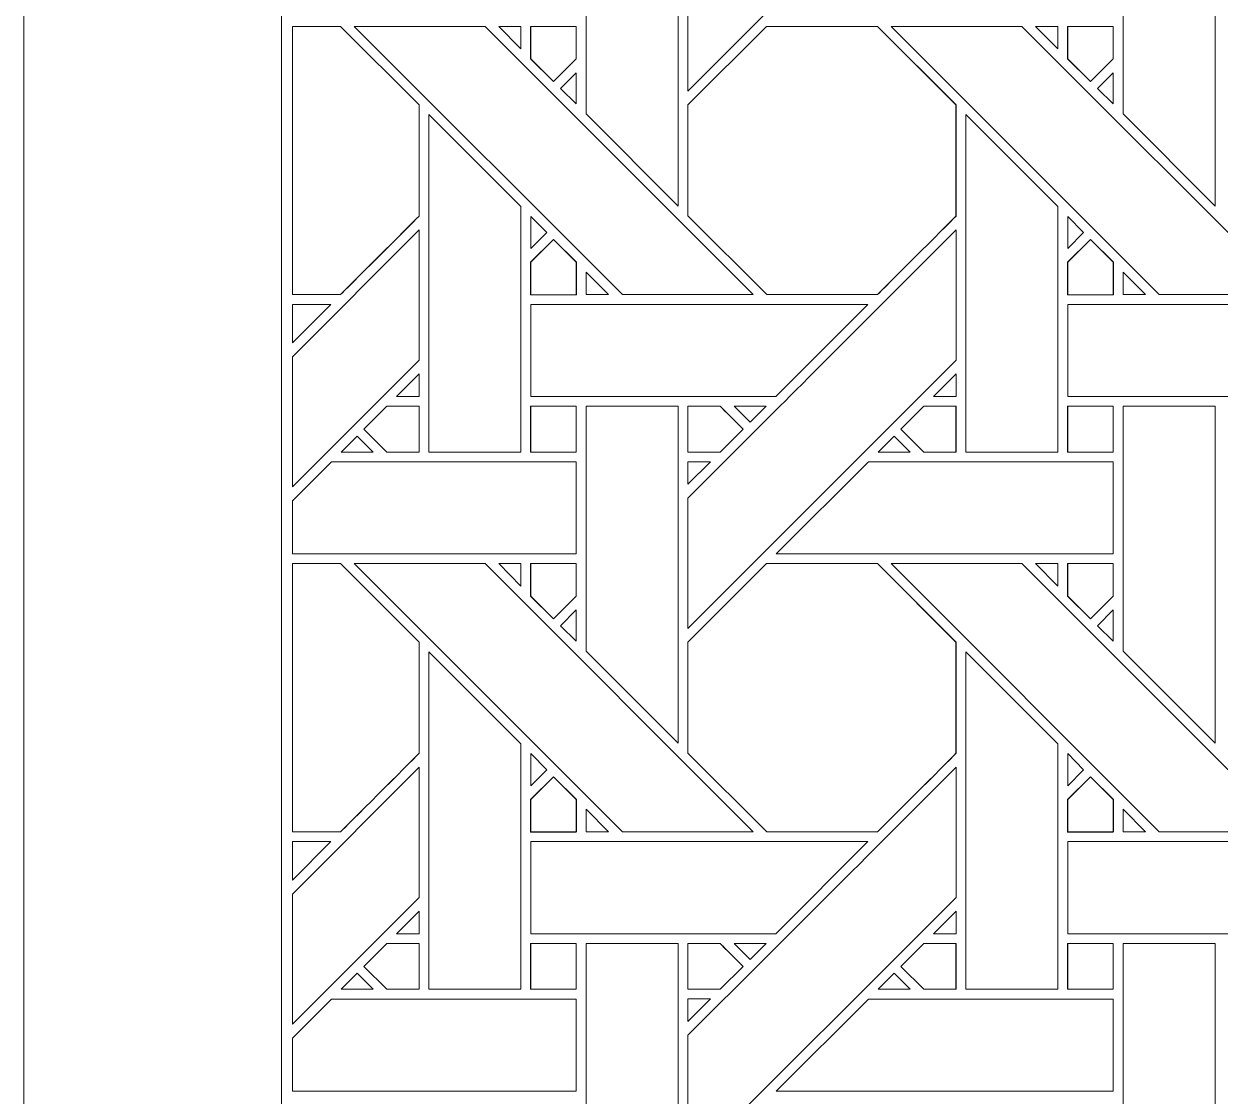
# Model space of a CAD drawing. Header units: inches. Extents: x 3.4 to 21.4, y 4.6 to 13.6.
# Drawn here: x 3.383 to 5.496, y 6.493 to 8.387 of the extents above; entities that cross this region are included whole.
import ezdxf

# ---------------------------------------------------------------- set-up
doc = ezdxf.new("R2010")
doc.units = ezdxf.units.IN
doc.header["$MEASUREMENT"] = 0
doc.layers.add('Design', color=7, linetype='Continuous', lineweight=0)

msp = doc.modelspace()

# ---------------------------------------------------------------- linework, layer by layer
at = {"layer": 'Design'}
for points, knots in [([(3.3829, 13.5948), (3.3829, 13.5948), (3.3829, 4.5948), (3.3829, 4.5948), (3.3829, 4.5948), (21.3829, 4.5948), (21.3829, 4.5948), (21.3829, 4.5948), (21.3829, 13.5948), (21.3829, 13.5948), (21.3829, 13.5948), (3.3829, 13.5948), (3.3829, 13.5948)], [0, 0, 0, 0, 1, 1, 1, 2, 2, 2, 3, 3, 3, 4, 4, 4, 4]), ([(3.8379, 13.1448), (3.8379, 13.1448), (3.8379, 5.0448), (3.8379, 5.0448), (3.8379, 5.0448), (20.9329, 5.0448), (20.9329, 5.0448), (20.9329, 5.0448), (20.9329, 13.1448), (20.9329, 13.1448), (20.9329, 13.1448), (3.8379, 13.1448), (3.8379, 13.1448)], [0, 0, 0, 0, 1, 1, 1, 2, 2, 2, 3, 3, 3, 4, 4, 4, 4]), ([(4.6925, 8.6344), (4.7419, 8.6835), (4.9744, 8.9162), (5.0299, 8.9717), (5.0299, 8.9717), (5.0299, 8.7417), (5.0299, 8.7417), (5.0299, 8.7417), (4.5562, 8.268), (4.5562, 8.268), (4.5562, 8.268), (4.5562, 8.4981), (4.5562, 8.4981), (4.5562, 8.4981), (4.6925, 8.6344), (4.6925, 8.6344)], [0, 0, 0, 0, 1, 1, 1, 2, 2, 2, 3, 3, 3, 4, 4, 4, 5, 5, 5, 5]), ([(4.5391, 8.6602), (4.5391, 8.6602), (4.5391, 8.0651), (4.5391, 8.0651), (4.5391, 8.0651), (4.3762, 8.228), (4.3762, 8.228), (4.3762, 8.228), (4.3762, 8.6602), (4.3762, 8.6602), (4.3762, 8.6602), (4.5391, 8.6602), (4.5391, 8.6602)], [0, 0, 0, 0, 1, 1, 1, 2, 2, 2, 3, 3, 3, 4, 4, 4, 4]), ([(5.4878, 8.6602), (5.4878, 8.6602), (5.4878, 8.0651), (5.4878, 8.0651), (5.4878, 8.0651), (5.3249, 8.228), (5.3249, 8.228), (5.3249, 8.228), (5.3249, 8.6602), (5.3249, 8.6602), (5.3249, 8.6602), (5.4878, 8.6602), (5.4878, 8.6602)], [0, 0, 0, 0, 1, 1, 1, 2, 2, 2, 3, 3, 3, 4, 4, 4, 4]), ([(3.9422, 8.3823), (3.9422, 8.3823), (4.081, 8.2436), (4.081, 8.2436), (4.081, 8.2436), (4.081, 8.0474), (4.081, 8.0474), (4.0632, 8.0295), (3.9513, 7.9177), (3.9423, 7.9087), (3.9423, 7.9087), (3.8572, 7.9087), (3.8572, 7.9087), (3.8572, 7.9087), (3.8572, 8.3823), (3.8572, 8.3823), (3.8572, 8.3823), (3.9422, 8.3823), (3.9422, 8.3823)], [0, 0, 0, 0, 1, 1, 1, 2, 2, 2, 3, 3, 3, 4, 4, 4, 5, 5, 5, 6, 6, 6, 6]), ([(3.9424, 8.3823), (3.9424, 8.3823), (4.0812, 8.2436), (4.0812, 8.2436), (4.0812, 8.2436), (4.0812, 8.0474), (4.0812, 8.0474), (4.063, 8.0291), (3.9511, 7.9174), (3.9424, 7.9087), (3.9424, 7.9087), (3.8572, 7.9087), (3.8572, 7.9087), (3.8572, 7.9087), (3.8572, 8.3823), (3.8572, 8.3823), (3.8572, 8.3823), (3.9424, 8.3823), (3.9424, 8.3823)], [0, 0, 0, 0, 1, 1, 1, 2, 2, 2, 3, 3, 3, 4, 4, 4, 5, 5, 5, 6, 6, 6, 6]), ([(3.9666, 8.3824), (3.9666, 8.3824), (4.1976, 8.3824), (4.1976, 8.3824), (4.1976, 8.3824), (4.6712, 7.9087), (4.6712, 7.9087), (4.6712, 7.9087), (4.4402, 7.9087), (4.4402, 7.9087), (4.4402, 7.9087), (3.9666, 8.3824), (3.9666, 8.3824)], [0, 0, 0, 0, 1, 1, 1, 2, 2, 2, 3, 3, 3, 4, 4, 4, 4]), ([(4.2217, 8.3824), (4.2217, 8.3824), (4.2611, 8.3824), (4.2611, 8.3824), (4.2611, 8.3824), (4.2611, 8.3425), (4.2611, 8.3425), (4.2611, 8.3425), (4.2217, 8.3824), (4.2217, 8.3824)], [0, 0, 0, 0, 1, 1, 1, 2, 2, 2, 3, 3, 3, 3]), ([(4.3584, 8.3824), (4.3584, 8.3824), (4.3584, 8.3248), (4.3584, 8.3248), (4.3584, 8.3248), (4.3185, 8.2848), (4.3185, 8.2848), (4.3185, 8.2848), (4.2782, 8.3252), (4.2782, 8.3252), (4.2782, 8.3252), (4.2782, 8.3824), (4.2782, 8.3824), (4.2782, 8.3824), (4.3584, 8.3824), (4.3584, 8.3824)], [0, 0, 0, 0, 1, 1, 1, 2, 2, 2, 3, 3, 3, 4, 4, 4, 5, 5, 5, 5]), ([(4.3187, 8.2848), (4.3187, 8.2848), (4.2784, 8.3252), (4.2784, 8.3252), (4.2784, 8.3252), (4.2784, 8.3824), (4.2784, 8.3824), (4.2784, 8.3824), (4.3586, 8.3824), (4.3586, 8.3824), (4.3586, 8.3824), (4.3586, 8.3248), (4.3586, 8.3248), (4.3586, 8.3248), (4.3187, 8.2848), (4.3187, 8.2848)], [0, 0, 0, 0, 1, 1, 1, 2, 2, 2, 3, 3, 3, 4, 4, 4, 5, 5, 5, 5]), ([(4.6948, 8.3823), (4.6948, 8.3823), (4.891, 8.3823), (4.891, 8.3823), (4.891, 8.3823), (5.0297, 8.2436), (5.0297, 8.2436), (5.0297, 8.2436), (5.0297, 8.0474), (5.0297, 8.0474), (5.0119, 8.0295), (4.9, 7.9177), (4.891, 7.9087), (4.891, 7.9087), (4.6953, 7.9087), (4.6953, 7.9087), (4.6953, 7.9087), (4.5561, 8.048), (4.5561, 8.048), (4.5561, 8.048), (4.5561, 8.2436), (4.5561, 8.2436), (4.5561, 8.2436), (4.6948, 8.3823), (4.6948, 8.3823)], [0, 0, 0, 0, 1, 1, 1, 2, 2, 2, 3, 3, 3, 4, 4, 4, 5, 5, 5, 6, 6, 6, 7, 7, 7, 8, 8, 8, 8]), ([(4.6949, 8.3823), (4.6949, 8.3823), (4.8911, 8.3823), (4.8911, 8.3823), (4.8911, 8.3823), (5.0299, 8.2436), (5.0299, 8.2436), (5.0299, 8.2436), (5.0299, 8.0474), (5.0299, 8.0474), (5.0119, 8.0293), (4.9, 7.9176), (4.8912, 7.9087), (4.8912, 7.9087), (4.6955, 7.9087), (4.6955, 7.9087), (4.6955, 7.9087), (4.5562, 8.048), (4.5562, 8.048), (4.5562, 8.048), (4.5562, 8.2436), (4.5562, 8.2436), (4.5562, 8.2436), (4.6949, 8.3823), (4.6949, 8.3823)], [0, 0, 0, 0, 1, 1, 1, 2, 2, 2, 3, 3, 3, 4, 4, 4, 5, 5, 5, 6, 6, 6, 7, 7, 7, 8, 8, 8, 8]), ([(5.1463, 8.3824), (5.1463, 8.3824), (5.62, 7.9087), (5.62, 7.9087), (5.62, 7.9087), (5.3889, 7.9087), (5.3889, 7.9087), (5.3889, 7.9087), (4.9154, 8.3824), (4.9154, 8.3824), (4.9154, 8.3824), (5.1463, 8.3824), (5.1463, 8.3824)], [0, 0, 0, 0, 1, 1, 1, 2, 2, 2, 3, 3, 3, 4, 4, 4, 4]), ([(5.2099, 8.3824), (5.2099, 8.3824), (5.2099, 8.3425), (5.2099, 8.3425), (5.2099, 8.3425), (5.1704, 8.3824), (5.1704, 8.3824), (5.1704, 8.3824), (5.2099, 8.3824), (5.2099, 8.3824)], [0, 0, 0, 0, 1, 1, 1, 2, 2, 2, 3, 3, 3, 3]), ([(5.3072, 8.3824), (5.3072, 8.3824), (5.3072, 8.3248), (5.3072, 8.3248), (5.3072, 8.3248), (5.2673, 8.2848), (5.2673, 8.2848), (5.2673, 8.2848), (5.2269, 8.3252), (5.2269, 8.3252), (5.2269, 8.3252), (5.2269, 8.3824), (5.2269, 8.3824), (5.2269, 8.3824), (5.3072, 8.3824), (5.3072, 8.3824)], [0, 0, 0, 0, 1, 1, 1, 2, 2, 2, 3, 3, 3, 4, 4, 4, 5, 5, 5, 5]), ([(5.2674, 8.2848), (5.2674, 8.2848), (5.2271, 8.3252), (5.2271, 8.3252), (5.2271, 8.3252), (5.2271, 8.3824), (5.2271, 8.3824), (5.2271, 8.3824), (5.3073, 8.3824), (5.3073, 8.3824), (5.3073, 8.3824), (5.3073, 8.3248), (5.3073, 8.3248), (5.3073, 8.3248), (5.2674, 8.2848), (5.2674, 8.2848)], [0, 0, 0, 0, 1, 1, 1, 2, 2, 2, 3, 3, 3, 4, 4, 4, 5, 5, 5, 5]), ([(4.3586, 8.3005), (4.3586, 8.3005), (4.3586, 8.2454), (4.3586, 8.2454), (4.3586, 8.2454), (4.3308, 8.2727), (4.3308, 8.2727), (4.3308, 8.2727), (4.3586, 8.3005), (4.3586, 8.3005)], [0, 0, 0, 0, 1, 1, 1, 2, 2, 2, 3, 3, 3, 3]), ([(5.3073, 8.3005), (5.3073, 8.3005), (5.3073, 8.2454), (5.3073, 8.2454), (5.3073, 8.2454), (5.2796, 8.2727), (5.2796, 8.2727), (5.2796, 8.2727), (5.3073, 8.3005), (5.3073, 8.3005)], [0, 0, 0, 0, 1, 1, 1, 2, 2, 2, 3, 3, 3, 3]), ([(4.2611, 8.0644), (4.2611, 8.0644), (4.2611, 7.6307), (4.2611, 7.6307), (4.2611, 7.6307), (4.0983, 7.6307), (4.0983, 7.6307), (4.0983, 7.6307), (4.0983, 8.2265), (4.0983, 8.2265), (4.0983, 8.2265), (4.2611, 8.0644), (4.2611, 8.0644)], [0, 0, 0, 0, 1, 1, 1, 2, 2, 2, 3, 3, 3, 4, 4, 4, 4]), ([(5.2098, 8.0644), (5.2098, 8.0644), (5.2098, 7.6307), (5.2098, 7.6307), (5.2098, 7.6307), (5.047, 7.6307), (5.047, 7.6307), (5.047, 7.6307), (5.047, 8.2265), (5.047, 8.2265), (5.047, 8.2265), (5.2098, 8.0644), (5.2098, 8.0644)], [0, 0, 0, 0, 1, 1, 1, 2, 2, 2, 3, 3, 3, 4, 4, 4, 4]), ([(4.2784, 7.9901), (4.2784, 7.9901), (4.2784, 8.0469), (4.2784, 8.0469), (4.2784, 8.0469), (4.3066, 8.0183), (4.3066, 8.0183), (4.3066, 8.0183), (4.2784, 7.9901), (4.2784, 7.9901)], [0, 0, 0, 0, 1, 1, 1, 2, 2, 2, 3, 3, 3, 3]), ([(5.2271, 7.9901), (5.2271, 7.9901), (5.2271, 8.0469), (5.2271, 8.0469), (5.2271, 8.0469), (5.2553, 8.0183), (5.2553, 8.0183), (5.2553, 8.0183), (5.2271, 7.9901), (5.2271, 7.9901)], [0, 0, 0, 0, 1, 1, 1, 2, 2, 2, 3, 3, 3, 3]), ([(4.0812, 8.023), (4.0812, 8.023), (4.0812, 7.793), (4.0812, 7.793), (4.0812, 7.793), (3.8572, 7.569), (3.8572, 7.569), (3.8572, 7.569), (3.8572, 7.799), (3.8572, 7.799), (3.8572, 7.799), (4.0812, 8.023), (4.0812, 8.023)], [0, 0, 0, 0, 1, 1, 1, 2, 2, 2, 3, 3, 3, 4, 4, 4, 4]), ([(4.6925, 7.6857), (4.7419, 7.7348), (4.9744, 7.9675), (5.0299, 8.023), (5.0299, 8.023), (5.0299, 7.7929), (5.0299, 7.7929), (5.0299, 7.7929), (4.5562, 7.3193), (4.5562, 7.3193), (4.5562, 7.3193), (4.5562, 7.5494), (4.5562, 7.5494), (4.5562, 7.5494), (4.6925, 7.6857), (4.6925, 7.6857)], [0, 0, 0, 0, 1, 1, 1, 2, 2, 2, 3, 3, 3, 4, 4, 4, 5, 5, 5, 5]), ([(4.2782, 7.9085), (4.2782, 7.9085), (4.2782, 7.9658), (4.2782, 7.9658), (4.2782, 7.9658), (4.3185, 8.0061), (4.3185, 8.0061), (4.3185, 8.0061), (4.3589, 7.9658), (4.3589, 7.9658), (4.3589, 7.9658), (4.3589, 7.9085), (4.3589, 7.9085), (4.3589, 7.9085), (4.2782, 7.9085), (4.2782, 7.9085)], [0, 0, 0, 0, 1, 1, 1, 2, 2, 2, 3, 3, 3, 4, 4, 4, 5, 5, 5, 5]), ([(4.3187, 8.0061), (4.3187, 8.0061), (4.359, 7.9658), (4.359, 7.9658), (4.359, 7.9658), (4.359, 7.9085), (4.359, 7.9085), (4.359, 7.9085), (4.2784, 7.9085), (4.2784, 7.9085), (4.2784, 7.9085), (4.2784, 7.9658), (4.2784, 7.9658), (4.2784, 7.9658), (4.3187, 8.0061), (4.3187, 8.0061)], [0, 0, 0, 0, 1, 1, 1, 2, 2, 2, 3, 3, 3, 4, 4, 4, 5, 5, 5, 5]), ([(5.2269, 7.9085), (5.2269, 7.9085), (5.2269, 7.9658), (5.2269, 7.9658), (5.2269, 7.9658), (5.2673, 8.0061), (5.2673, 8.0061), (5.2673, 8.0061), (5.3076, 7.9658), (5.3076, 7.9658), (5.3076, 7.9658), (5.3076, 7.9085), (5.3076, 7.9085), (5.3076, 7.9085), (5.2269, 7.9085), (5.2269, 7.9085)], [0, 0, 0, 0, 1, 1, 1, 2, 2, 2, 3, 3, 3, 4, 4, 4, 5, 5, 5, 5]), ([(5.2674, 8.0061), (5.2674, 8.0061), (5.3078, 7.9658), (5.3078, 7.9658), (5.3078, 7.9658), (5.3078, 7.9085), (5.3078, 7.9085), (5.3078, 7.9085), (5.2271, 7.9085), (5.2271, 7.9085), (5.2271, 7.9085), (5.2271, 7.9658), (5.2271, 7.9658), (5.2271, 7.9658), (5.2674, 8.0061), (5.2674, 8.0061)], [0, 0, 0, 0, 1, 1, 1, 2, 2, 2, 3, 3, 3, 4, 4, 4, 5, 5, 5, 5]), ([(4.416, 7.9087), (4.416, 7.9087), (4.3763, 7.9087), (4.3763, 7.9087), (4.3763, 7.9087), (4.3763, 7.9485), (4.3763, 7.9485), (4.3763, 7.9485), (4.416, 7.9087), (4.416, 7.9087)], [0, 0, 0, 0, 1, 1, 1, 2, 2, 2, 3, 3, 3, 3]), ([(5.325, 7.9087), (5.325, 7.9087), (5.325, 7.9485), (5.325, 7.9485), (5.325, 7.9485), (5.3647, 7.9087), (5.3647, 7.9087), (5.3647, 7.9087), (5.325, 7.9087), (5.325, 7.9087)], [0, 0, 0, 0, 1, 1, 1, 2, 2, 2, 3, 3, 3, 3]), ([(3.9253, 7.8915), (3.9253, 7.8915), (3.8572, 7.8233), (3.8572, 7.8233), (3.8572, 7.8233), (3.8572, 7.8915), (3.8572, 7.8915), (3.8572, 7.8915), (3.9253, 7.8915), (3.9253, 7.8915)], [0, 0, 0, 0, 1, 1, 1, 2, 2, 2, 3, 3, 3, 3]), ([(4.2784, 7.8915), (4.2784, 7.8915), (4.8741, 7.8915), (4.8741, 7.8915), (4.8741, 7.8915), (4.7113, 7.7288), (4.7113, 7.7288), (4.7113, 7.7288), (4.2784, 7.7288), (4.2784, 7.7288), (4.2784, 7.7288), (4.2784, 7.8915), (4.2784, 7.8915)], [0, 0, 0, 0, 1, 1, 1, 2, 2, 2, 3, 3, 3, 4, 4, 4, 4]), ([(5.2271, 7.7288), (5.2271, 7.7288), (5.2271, 7.8915), (5.2271, 7.8915), (5.2271, 7.8915), (5.8228, 7.8915), (5.8228, 7.8915), (5.8228, 7.8915), (5.6601, 7.7288), (5.6601, 7.7288), (5.6601, 7.7288), (5.2271, 7.7288), (5.2271, 7.7288)], [0, 0, 0, 0, 1, 1, 1, 2, 2, 2, 3, 3, 3, 4, 4, 4, 4]), ([(4.0414, 7.7288), (4.0414, 7.7288), (4.0812, 7.7686), (4.0812, 7.7686), (4.0812, 7.7686), (4.0812, 7.7288), (4.0812, 7.7288), (4.0812, 7.7288), (4.0414, 7.7288), (4.0414, 7.7288)], [0, 0, 0, 0, 1, 1, 1, 2, 2, 2, 3, 3, 3, 3]), ([(4.9901, 7.7288), (4.9901, 7.7288), (5.0299, 7.7686), (5.0299, 7.7686), (5.0299, 7.7686), (5.0299, 7.7288), (5.0299, 7.7288), (5.0299, 7.7288), (4.9901, 7.7288), (4.9901, 7.7288)], [0, 0, 0, 0, 1, 1, 1, 2, 2, 2, 3, 3, 3, 3]), ([(4.0239, 7.6307), (4.0239, 7.6307), (3.9835, 7.6711), (3.9835, 7.6711), (3.9835, 7.6711), (4.024, 7.7115), (4.024, 7.7115), (4.024, 7.7115), (4.081, 7.7115), (4.081, 7.7115), (4.081, 7.7115), (4.081, 7.6307), (4.081, 7.6307), (4.081, 7.6307), (4.0239, 7.6307), (4.0239, 7.6307)], [0, 0, 0, 0, 1, 1, 1, 2, 2, 2, 3, 3, 3, 4, 4, 4, 5, 5, 5, 5]), ([(3.9837, 7.6711), (3.9837, 7.6711), (4.0241, 7.7115), (4.0241, 7.7115), (4.0241, 7.7115), (4.0812, 7.7115), (4.0812, 7.7115), (4.0812, 7.7115), (4.0812, 7.6307), (4.0812, 7.6307), (4.0812, 7.6307), (4.0241, 7.6307), (4.0241, 7.6307), (4.0241, 7.6307), (3.9837, 7.6711), (3.9837, 7.6711)], [0, 0, 0, 0, 1, 1, 1, 2, 2, 2, 3, 3, 3, 4, 4, 4, 5, 5, 5, 5]), ([(4.2782, 7.7115), (4.2782, 7.7115), (4.3584, 7.7115), (4.3584, 7.7115), (4.3584, 7.7115), (4.3584, 7.6307), (4.3584, 7.6307), (4.3584, 7.6307), (4.2782, 7.6307), (4.2782, 7.6307), (4.2782, 7.6307), (4.2782, 7.7115), (4.2782, 7.7115)], [0, 0, 0, 0, 1, 1, 1, 2, 2, 2, 3, 3, 3, 4, 4, 4, 4]), ([(4.2784, 7.7115), (4.2784, 7.7115), (4.3586, 7.7115), (4.3586, 7.7115), (4.3586, 7.7115), (4.3586, 7.6307), (4.3586, 7.6307), (4.3586, 7.6307), (4.2784, 7.6307), (4.2784, 7.6307), (4.2784, 7.6307), (4.2784, 7.7115), (4.2784, 7.7115)], [0, 0, 0, 0, 1, 1, 1, 2, 2, 2, 3, 3, 3, 4, 4, 4, 4]), ([(4.5391, 7.7115), (4.5391, 7.7115), (4.5391, 7.1164), (4.5391, 7.1164), (4.5391, 7.1164), (4.3762, 7.2793), (4.3762, 7.2793), (4.3762, 7.2793), (4.3762, 7.7115), (4.3762, 7.7115), (4.3762, 7.7115), (4.5391, 7.7115), (4.5391, 7.7115)], [0, 0, 0, 0, 1, 1, 1, 2, 2, 2, 3, 3, 3, 4, 4, 4, 4]), ([(4.6131, 7.7115), (4.6183, 7.7064), (4.649, 7.6756), (4.6535, 7.6711), (4.6535, 7.6711), (4.613, 7.6307), (4.613, 7.6307), (4.613, 7.6307), (4.5561, 7.6307), (4.5561, 7.6307), (4.5561, 7.6307), (4.5561, 7.7115), (4.5561, 7.7115), (4.5561, 7.7115), (4.6131, 7.7115), (4.6131, 7.7115)], [0, 0, 0, 0, 1, 1, 1, 2, 2, 2, 3, 3, 3, 4, 4, 4, 5, 5, 5, 5]), ([(4.6385, 7.6863), (4.6385, 7.6863), (4.6536, 7.6711), (4.6536, 7.6711), (4.6536, 7.6711), (4.6132, 7.6307), (4.6132, 7.6307), (4.6132, 7.6307), (4.5562, 7.6307), (4.5562, 7.6307), (4.5562, 7.6307), (4.5562, 7.7115), (4.5562, 7.7115), (4.5562, 7.7115), (4.6133, 7.7115), (4.6133, 7.7115), (4.6188, 7.706), (4.629, 7.6958), (4.6385, 7.6863)], [0, 0, 0, 0, 1, 1, 1, 2, 2, 2, 3, 3, 3, 4, 4, 4, 5, 5, 5, 6, 6, 6, 6]), ([(4.6376, 7.7115), (4.6376, 7.7115), (4.6941, 7.7115), (4.6941, 7.7115), (4.6941, 7.7115), (4.6658, 7.6833), (4.6658, 7.6833), (4.6658, 7.6833), (4.6376, 7.7115), (4.6376, 7.7115)], [0, 0, 0, 0, 1, 1, 1, 2, 2, 2, 3, 3, 3, 3]), ([(4.9726, 7.6307), (4.9726, 7.6307), (4.9323, 7.6711), (4.9323, 7.6711), (4.9323, 7.6711), (4.9727, 7.7115), (4.9727, 7.7115), (4.9727, 7.7115), (5.0297, 7.7115), (5.0297, 7.7115), (5.0297, 7.7115), (5.0297, 7.6307), (5.0297, 7.6307), (5.0297, 7.6307), (4.9726, 7.6307), (4.9726, 7.6307)], [0, 0, 0, 0, 1, 1, 1, 2, 2, 2, 3, 3, 3, 4, 4, 4, 5, 5, 5, 5]), ([(5.0299, 7.7115), (5.0299, 7.7115), (5.0299, 7.6307), (5.0299, 7.6307), (5.0299, 7.6307), (4.9728, 7.6307), (4.9728, 7.6307), (4.9728, 7.6307), (4.9324, 7.6711), (4.9324, 7.6711), (4.9324, 7.6711), (4.9729, 7.7115), (4.9729, 7.7115), (4.9729, 7.7115), (5.0299, 7.7115), (5.0299, 7.7115)], [0, 0, 0, 0, 1, 1, 1, 2, 2, 2, 3, 3, 3, 4, 4, 4, 5, 5, 5, 5]), ([(5.2269, 7.7115), (5.2269, 7.7115), (5.3072, 7.7115), (5.3072, 7.7115), (5.3072, 7.7115), (5.3072, 7.6307), (5.3072, 7.6307), (5.3072, 7.6307), (5.2269, 7.6307), (5.2269, 7.6307), (5.2269, 7.6307), (5.2269, 7.7115), (5.2269, 7.7115)], [0, 0, 0, 0, 1, 1, 1, 2, 2, 2, 3, 3, 3, 4, 4, 4, 4]), ([(5.3073, 7.7115), (5.3073, 7.7115), (5.3073, 7.6307), (5.3073, 7.6307), (5.3073, 7.6307), (5.2271, 7.6307), (5.2271, 7.6307), (5.2271, 7.6307), (5.2271, 7.7115), (5.2271, 7.7115), (5.2271, 7.7115), (5.3073, 7.7115), (5.3073, 7.7115)], [0, 0, 0, 0, 1, 1, 1, 2, 2, 2, 3, 3, 3, 4, 4, 4, 4]), ([(5.4878, 7.7115), (5.4878, 7.7115), (5.4878, 7.1164), (5.4878, 7.1164), (5.4878, 7.1164), (5.3249, 7.2793), (5.3249, 7.2793), (5.3249, 7.2793), (5.3249, 7.7115), (5.3249, 7.7115), (5.3249, 7.7115), (5.4878, 7.7115), (5.4878, 7.7115)], [0, 0, 0, 0, 1, 1, 1, 2, 2, 2, 3, 3, 3, 4, 4, 4, 4]), ([(3.9998, 7.6307), (3.9998, 7.6307), (3.9433, 7.6307), (3.9433, 7.6307), (3.9433, 7.6307), (3.9716, 7.659), (3.9716, 7.659), (3.9716, 7.659), (3.9998, 7.6307), (3.9998, 7.6307)], [0, 0, 0, 0, 1, 1, 1, 2, 2, 2, 3, 3, 3, 3]), ([(4.9486, 7.6307), (4.9486, 7.6307), (4.892, 7.6307), (4.892, 7.6307), (4.892, 7.6307), (4.9203, 7.659), (4.9203, 7.659), (4.9203, 7.659), (4.9486, 7.6307), (4.9486, 7.6307)], [0, 0, 0, 0, 1, 1, 1, 2, 2, 2, 3, 3, 3, 3]), ([(3.9262, 7.6136), (3.9262, 7.6136), (4.3586, 7.6136), (4.3586, 7.6136), (4.3586, 7.6136), (4.3586, 7.4508), (4.3586, 7.4508), (4.3586, 7.4508), (3.8572, 7.4508), (3.8572, 7.4508), (3.8572, 7.4508), (3.8572, 7.5446), (3.8572, 7.5446), (3.8572, 7.5446), (3.9262, 7.6136), (3.9262, 7.6136)], [0, 0, 0, 0, 1, 1, 1, 2, 2, 2, 3, 3, 3, 4, 4, 4, 5, 5, 5, 5]), ([(4.5961, 7.6136), (4.5961, 7.6136), (4.5562, 7.5737), (4.5562, 7.5737), (4.5562, 7.5737), (4.5562, 7.6136), (4.5562, 7.6136), (4.5562, 7.6136), (4.5961, 7.6136), (4.5961, 7.6136)], [0, 0, 0, 0, 1, 1, 1, 2, 2, 2, 3, 3, 3, 3]), ([(5.3073, 7.6136), (5.3073, 7.6136), (5.3073, 7.4508), (5.3073, 7.4508), (5.3073, 7.4508), (4.7121, 7.4508), (4.7121, 7.4508), (4.7121, 7.4508), (4.8749, 7.6136), (4.8749, 7.6136), (4.8749, 7.6136), (5.3073, 7.6136), (5.3073, 7.6136)], [0, 0, 0, 0, 1, 1, 1, 2, 2, 2, 3, 3, 3, 4, 4, 4, 4]), ([(3.9422, 7.4336), (3.9422, 7.4336), (4.081, 7.2949), (4.081, 7.2949), (4.081, 7.2949), (4.081, 7.0987), (4.081, 7.0987), (4.0632, 7.0807), (3.9513, 6.969), (3.9423, 6.96), (3.9423, 6.96), (3.8572, 6.96), (3.8572, 6.96), (3.8572, 6.96), (3.8572, 7.4336), (3.8572, 7.4336), (3.8572, 7.4336), (3.9422, 7.4336), (3.9422, 7.4336)], [0, 0, 0, 0, 1, 1, 1, 2, 2, 2, 3, 3, 3, 4, 4, 4, 5, 5, 5, 6, 6, 6, 6]), ([(3.9424, 7.4336), (3.9424, 7.4336), (4.0812, 7.2949), (4.0812, 7.2949), (4.0812, 7.2949), (4.0812, 7.0987), (4.0812, 7.0987), (4.0632, 7.0806), (3.9513, 6.9689), (3.9424, 6.96), (3.9424, 6.96), (3.8572, 6.96), (3.8572, 6.96), (3.8572, 6.96), (3.8572, 7.4336), (3.8572, 7.4336), (3.8572, 7.4336), (3.9424, 7.4336), (3.9424, 7.4336)], [0, 0, 0, 0, 1, 1, 1, 2, 2, 2, 3, 3, 3, 4, 4, 4, 5, 5, 5, 6, 6, 6, 6]), ([(3.9666, 7.4336), (3.9666, 7.4336), (4.1976, 7.4336), (4.1976, 7.4336), (4.1976, 7.4336), (4.6712, 6.96), (4.6712, 6.96), (4.6712, 6.96), (4.4402, 6.96), (4.4402, 6.96), (4.4402, 6.96), (3.9666, 7.4336), (3.9666, 7.4336)], [0, 0, 0, 0, 1, 1, 1, 2, 2, 2, 3, 3, 3, 4, 4, 4, 4]), ([(4.2217, 7.4336), (4.2217, 7.4336), (4.2611, 7.4336), (4.2611, 7.4336), (4.2611, 7.4336), (4.2611, 7.3938), (4.2611, 7.3938), (4.2611, 7.3938), (4.2217, 7.4336), (4.2217, 7.4336)], [0, 0, 0, 0, 1, 1, 1, 2, 2, 2, 3, 3, 3, 3]), ([(4.3584, 7.4336), (4.3584, 7.4336), (4.3584, 7.376), (4.3584, 7.376), (4.3584, 7.376), (4.3185, 7.3361), (4.3185, 7.3361), (4.3185, 7.3361), (4.2782, 7.3764), (4.2782, 7.3764), (4.2782, 7.3764), (4.2782, 7.4336), (4.2782, 7.4336), (4.2782, 7.4336), (4.3584, 7.4336), (4.3584, 7.4336)], [0, 0, 0, 0, 1, 1, 1, 2, 2, 2, 3, 3, 3, 4, 4, 4, 5, 5, 5, 5]), ([(4.3187, 7.3361), (4.3187, 7.3361), (4.2784, 7.3764), (4.2784, 7.3764), (4.2784, 7.3764), (4.2784, 7.4336), (4.2784, 7.4336), (4.2784, 7.4336), (4.3586, 7.4336), (4.3586, 7.4336), (4.3586, 7.4336), (4.3586, 7.376), (4.3586, 7.376), (4.3586, 7.376), (4.3187, 7.3361), (4.3187, 7.3361)], [0, 0, 0, 0, 1, 1, 1, 2, 2, 2, 3, 3, 3, 4, 4, 4, 5, 5, 5, 5]), ([(4.6948, 7.4336), (4.6948, 7.4336), (4.891, 7.4336), (4.891, 7.4336), (4.891, 7.4336), (5.0297, 7.2949), (5.0297, 7.2949), (5.0297, 7.2949), (5.0297, 7.0987), (5.0297, 7.0987), (5.0119, 7.0807), (4.9, 6.969), (4.891, 6.96), (4.891, 6.96), (4.6953, 6.96), (4.6953, 6.96), (4.6953, 6.96), (4.5561, 7.0992), (4.5561, 7.0992), (4.5561, 7.0992), (4.5561, 7.2949), (4.5561, 7.2949), (4.5561, 7.2949), (4.6948, 7.4336), (4.6948, 7.4336)], [0, 0, 0, 0, 1, 1, 1, 2, 2, 2, 3, 3, 3, 4, 4, 4, 5, 5, 5, 6, 6, 6, 7, 7, 7, 8, 8, 8, 8]), ([(4.6949, 7.4336), (4.6949, 7.4336), (4.8911, 7.4336), (4.8911, 7.4336), (4.8911, 7.4336), (5.0299, 7.2949), (5.0299, 7.2949), (5.0299, 7.2949), (5.0299, 7.0987), (5.0299, 7.0987), (5.0119, 7.0806), (4.9, 6.9689), (4.8912, 6.96), (4.8912, 6.96), (4.6955, 6.96), (4.6955, 6.96), (4.6955, 6.96), (4.5562, 7.0992), (4.5562, 7.0992), (4.5562, 7.0992), (4.5562, 7.2949), (4.5562, 7.2949), (4.5562, 7.2949), (4.6949, 7.4336), (4.6949, 7.4336)], [0, 0, 0, 0, 1, 1, 1, 2, 2, 2, 3, 3, 3, 4, 4, 4, 5, 5, 5, 6, 6, 6, 7, 7, 7, 8, 8, 8, 8]), ([(5.1463, 7.4336), (5.1463, 7.4336), (5.62, 6.96), (5.62, 6.96), (5.62, 6.96), (5.3889, 6.96), (5.3889, 6.96), (5.3889, 6.96), (4.9154, 7.4336), (4.9154, 7.4336), (4.9154, 7.4336), (5.1463, 7.4336), (5.1463, 7.4336)], [0, 0, 0, 0, 1, 1, 1, 2, 2, 2, 3, 3, 3, 4, 4, 4, 4]), ([(5.2099, 7.4336), (5.2099, 7.4336), (5.2099, 7.3938), (5.2099, 7.3938), (5.2099, 7.3938), (5.1704, 7.4336), (5.1704, 7.4336), (5.1704, 7.4336), (5.2099, 7.4336), (5.2099, 7.4336)], [0, 0, 0, 0, 1, 1, 1, 2, 2, 2, 3, 3, 3, 3]), ([(5.3072, 7.4336), (5.3072, 7.4336), (5.3072, 7.376), (5.3072, 7.376), (5.3072, 7.376), (5.2673, 7.3361), (5.2673, 7.3361), (5.2673, 7.3361), (5.2269, 7.3764), (5.2269, 7.3764), (5.2269, 7.3764), (5.2269, 7.4336), (5.2269, 7.4336), (5.2269, 7.4336), (5.3072, 7.4336), (5.3072, 7.4336)], [0, 0, 0, 0, 1, 1, 1, 2, 2, 2, 3, 3, 3, 4, 4, 4, 5, 5, 5, 5]), ([(5.2674, 7.3361), (5.2674, 7.3361), (5.2271, 7.3764), (5.2271, 7.3764), (5.2271, 7.3764), (5.2271, 7.4336), (5.2271, 7.4336), (5.2271, 7.4336), (5.3073, 7.4336), (5.3073, 7.4336), (5.3073, 7.4336), (5.3073, 7.376), (5.3073, 7.376), (5.3073, 7.376), (5.2674, 7.3361), (5.2674, 7.3361)], [0, 0, 0, 0, 1, 1, 1, 2, 2, 2, 3, 3, 3, 4, 4, 4, 5, 5, 5, 5]), ([(4.3586, 7.3518), (4.3586, 7.3518), (4.3586, 7.2966), (4.3586, 7.2966), (4.3586, 7.2966), (4.3308, 7.324), (4.3308, 7.324), (4.3308, 7.324), (4.3586, 7.3518), (4.3586, 7.3518)], [0, 0, 0, 0, 1, 1, 1, 2, 2, 2, 3, 3, 3, 3]), ([(5.3073, 7.3518), (5.3073, 7.3518), (5.3073, 7.2966), (5.3073, 7.2966), (5.3073, 7.2966), (5.2796, 7.324), (5.2796, 7.324), (5.2796, 7.324), (5.3073, 7.3518), (5.3073, 7.3518)], [0, 0, 0, 0, 1, 1, 1, 2, 2, 2, 3, 3, 3, 3]), ([(4.2611, 7.1157), (4.2611, 7.1157), (4.2611, 6.682), (4.2611, 6.682), (4.2611, 6.682), (4.0983, 6.682), (4.0983, 6.682), (4.0983, 6.682), (4.0983, 7.2778), (4.0983, 7.2778), (4.0983, 7.2778), (4.2611, 7.1157), (4.2611, 7.1157)], [0, 0, 0, 0, 1, 1, 1, 2, 2, 2, 3, 3, 3, 4, 4, 4, 4]), ([(5.2098, 7.1157), (5.2098, 7.1157), (5.2098, 6.682), (5.2098, 6.682), (5.2098, 6.682), (5.047, 6.682), (5.047, 6.682), (5.047, 6.682), (5.047, 7.2778), (5.047, 7.2778), (5.047, 7.2778), (5.2098, 7.1157), (5.2098, 7.1157)], [0, 0, 0, 0, 1, 1, 1, 2, 2, 2, 3, 3, 3, 4, 4, 4, 4]), ([(4.2784, 7.0414), (4.2784, 7.0414), (4.2784, 7.0982), (4.2784, 7.0982), (4.2784, 7.0982), (4.3066, 7.0696), (4.3066, 7.0696), (4.3066, 7.0696), (4.2784, 7.0414), (4.2784, 7.0414)], [0, 0, 0, 0, 1, 1, 1, 2, 2, 2, 3, 3, 3, 3]), ([(5.2271, 7.0414), (5.2271, 7.0414), (5.2271, 7.0982), (5.2271, 7.0982), (5.2271, 7.0982), (5.2553, 7.0696), (5.2553, 7.0696), (5.2553, 7.0696), (5.2271, 7.0414), (5.2271, 7.0414)], [0, 0, 0, 0, 1, 1, 1, 2, 2, 2, 3, 3, 3, 3]), ([(4.0812, 7.0743), (4.0812, 7.0743), (4.0812, 6.8442), (4.0812, 6.8442), (4.0812, 6.8442), (3.8572, 6.6203), (3.8572, 6.6203), (3.8572, 6.6203), (3.8572, 6.8502), (3.8572, 6.8502), (3.8572, 6.8502), (4.0812, 7.0743), (4.0812, 7.0743)], [0, 0, 0, 0, 1, 1, 1, 2, 2, 2, 3, 3, 3, 4, 4, 4, 4]), ([(4.6927, 6.7371), (4.7419, 6.786), (4.9744, 7.0187), (5.0299, 7.0743), (5.0299, 7.0743), (5.0299, 6.8442), (5.0299, 6.8442), (5.0299, 6.8442), (4.5562, 6.3706), (4.5562, 6.3706), (4.5562, 6.3706), (4.5562, 6.6007), (4.5562, 6.6007), (4.5562, 6.6007), (4.6927, 6.7371), (4.6927, 6.7371)], [0, 0, 0, 0, 1, 1, 1, 2, 2, 2, 3, 3, 3, 4, 4, 4, 5, 5, 5, 5]), ([(4.2782, 6.9597), (4.2782, 6.9597), (4.2782, 7.017), (4.2782, 7.017), (4.2782, 7.017), (4.3185, 7.0574), (4.3185, 7.0574), (4.3185, 7.0574), (4.3589, 7.017), (4.3589, 7.017), (4.3589, 7.017), (4.3589, 6.9597), (4.3589, 6.9597), (4.3589, 6.9597), (4.2782, 6.9597), (4.2782, 6.9597)], [0, 0, 0, 0, 1, 1, 1, 2, 2, 2, 3, 3, 3, 4, 4, 4, 5, 5, 5, 5]), ([(4.3187, 7.0574), (4.3187, 7.0574), (4.359, 7.017), (4.359, 7.017), (4.359, 7.017), (4.359, 6.9598), (4.359, 6.9598), (4.359, 6.9598), (4.2784, 6.9598), (4.2784, 6.9598), (4.2784, 6.9598), (4.2784, 7.017), (4.2784, 7.017), (4.2784, 7.017), (4.3187, 7.0574), (4.3187, 7.0574)], [0, 0, 0, 0, 1, 1, 1, 2, 2, 2, 3, 3, 3, 4, 4, 4, 5, 5, 5, 5]), ([(5.2269, 6.9597), (5.2269, 6.9597), (5.2269, 7.017), (5.2269, 7.017), (5.2269, 7.017), (5.2673, 7.0574), (5.2673, 7.0574), (5.2673, 7.0574), (5.3076, 7.017), (5.3076, 7.017), (5.3076, 7.017), (5.3076, 6.9597), (5.3076, 6.9597), (5.3076, 6.9597), (5.2269, 6.9597), (5.2269, 6.9597)], [0, 0, 0, 0, 1, 1, 1, 2, 2, 2, 3, 3, 3, 4, 4, 4, 5, 5, 5, 5]), ([(5.2674, 7.0574), (5.2674, 7.0574), (5.3078, 7.017), (5.3078, 7.017), (5.3078, 7.017), (5.3078, 6.9598), (5.3078, 6.9598), (5.3078, 6.9598), (5.2271, 6.9598), (5.2271, 6.9598), (5.2271, 6.9598), (5.2271, 7.017), (5.2271, 7.017), (5.2271, 7.017), (5.2674, 7.0574), (5.2674, 7.0574)], [0, 0, 0, 0, 1, 1, 1, 2, 2, 2, 3, 3, 3, 4, 4, 4, 5, 5, 5, 5]), ([(4.416, 6.96), (4.416, 6.96), (4.3763, 6.96), (4.3763, 6.96), (4.3763, 6.96), (4.3763, 6.9998), (4.3763, 6.9998), (4.3763, 6.9998), (4.416, 6.96), (4.416, 6.96)], [0, 0, 0, 0, 1, 1, 1, 2, 2, 2, 3, 3, 3, 3]), ([(5.3647, 6.96), (5.3647, 6.96), (5.325, 6.96), (5.325, 6.96), (5.325, 6.96), (5.325, 6.9998), (5.325, 6.9998), (5.325, 6.9998), (5.3647, 6.96), (5.3647, 6.96)], [0, 0, 0, 0, 1, 1, 1, 2, 2, 2, 3, 3, 3, 3]), ([(3.9253, 6.9427), (3.9253, 6.9427), (3.8572, 6.8746), (3.8572, 6.8746), (3.8572, 6.8746), (3.8572, 6.9427), (3.8572, 6.9427), (3.8572, 6.9427), (3.9253, 6.9427), (3.9253, 6.9427)], [0, 0, 0, 0, 1, 1, 1, 2, 2, 2, 3, 3, 3, 3]), ([(4.2784, 6.9427), (4.2784, 6.9427), (4.8741, 6.9427), (4.8741, 6.9427), (4.8741, 6.9427), (4.7113, 6.78), (4.7113, 6.78), (4.7113, 6.78), (4.2784, 6.78), (4.2784, 6.78), (4.2784, 6.78), (4.2784, 6.9427), (4.2784, 6.9427)], [0, 0, 0, 0, 1, 1, 1, 2, 2, 2, 3, 3, 3, 4, 4, 4, 4]), ([(5.2271, 6.78), (5.2271, 6.78), (5.2271, 6.9427), (5.2271, 6.9427), (5.2271, 6.9427), (5.8228, 6.9427), (5.8228, 6.9427), (5.8228, 6.9427), (5.6601, 6.78), (5.6601, 6.78), (5.6601, 6.78), (5.2271, 6.78), (5.2271, 6.78)], [0, 0, 0, 0, 1, 1, 1, 2, 2, 2, 3, 3, 3, 4, 4, 4, 4]), ([(4.0414, 6.7801), (4.0414, 6.7801), (4.0812, 6.8198), (4.0812, 6.8198), (4.0812, 6.8198), (4.0812, 6.7801), (4.0812, 6.7801), (4.0812, 6.7801), (4.0414, 6.7801), (4.0414, 6.7801)], [0, 0, 0, 0, 1, 1, 1, 2, 2, 2, 3, 3, 3, 3]), ([(4.9901, 6.7801), (4.9901, 6.7801), (5.0299, 6.8198), (5.0299, 6.8198), (5.0299, 6.8198), (5.0299, 6.7801), (5.0299, 6.7801), (5.0299, 6.7801), (4.9901, 6.7801), (4.9901, 6.7801)], [0, 0, 0, 0, 1, 1, 1, 2, 2, 2, 3, 3, 3, 3]), ([(4.0239, 6.682), (4.0239, 6.682), (3.9835, 6.7223), (3.9835, 6.7223), (3.9835, 6.7223), (4.024, 6.7628), (4.024, 6.7628), (4.024, 6.7628), (4.081, 6.7628), (4.081, 6.7628), (4.081, 6.7628), (4.081, 6.682), (4.081, 6.682), (4.081, 6.682), (4.0239, 6.682), (4.0239, 6.682)], [0, 0, 0, 0, 1, 1, 1, 2, 2, 2, 3, 3, 3, 4, 4, 4, 5, 5, 5, 5]), ([(3.9837, 6.7224), (3.9837, 6.7224), (4.0241, 6.7628), (4.0241, 6.7628), (4.0241, 6.7628), (4.0812, 6.7628), (4.0812, 6.7628), (4.0812, 6.7628), (4.0812, 6.682), (4.0812, 6.682), (4.0812, 6.682), (4.0241, 6.682), (4.0241, 6.682), (4.0241, 6.682), (3.9837, 6.7224), (3.9837, 6.7224)], [0, 0, 0, 0, 1, 1, 1, 2, 2, 2, 3, 3, 3, 4, 4, 4, 5, 5, 5, 5]), ([(4.2782, 6.7627), (4.2782, 6.7627), (4.3584, 6.7627), (4.3584, 6.7627), (4.3584, 6.7627), (4.3584, 6.682), (4.3584, 6.682), (4.3584, 6.682), (4.2782, 6.682), (4.2782, 6.682), (4.2782, 6.682), (4.2782, 6.7627), (4.2782, 6.7627)], [0, 0, 0, 0, 1, 1, 1, 2, 2, 2, 3, 3, 3, 4, 4, 4, 4]), ([(4.2784, 6.7628), (4.2784, 6.7628), (4.3586, 6.7628), (4.3586, 6.7628), (4.3586, 6.7628), (4.3586, 6.682), (4.3586, 6.682), (4.3586, 6.682), (4.2784, 6.682), (4.2784, 6.682), (4.2784, 6.682), (4.2784, 6.7628), (4.2784, 6.7628)], [0, 0, 0, 0, 1, 1, 1, 2, 2, 2, 3, 3, 3, 4, 4, 4, 4]), ([(4.5391, 6.7628), (4.5391, 6.7628), (4.5391, 6.1677), (4.5391, 6.1677), (4.5391, 6.1677), (4.3762, 6.3306), (4.3762, 6.3306), (4.3762, 6.3306), (4.3762, 6.7628), (4.3762, 6.7628), (4.3762, 6.7628), (4.5391, 6.7628), (4.5391, 6.7628)], [0, 0, 0, 0, 1, 1, 1, 2, 2, 2, 3, 3, 3, 4, 4, 4, 4]), ([(4.6131, 6.7627), (4.6183, 6.7576), (4.649, 6.7268), (4.6535, 6.7224), (4.6535, 6.7224), (4.613, 6.682), (4.613, 6.682), (4.613, 6.682), (4.5561, 6.682), (4.5561, 6.682), (4.5561, 6.682), (4.5561, 6.7627), (4.5561, 6.7627), (4.5561, 6.7627), (4.6131, 6.7627), (4.6131, 6.7627)], [0, 0, 0, 0, 1, 1, 1, 2, 2, 2, 3, 3, 3, 4, 4, 4, 5, 5, 5, 5]), ([(4.6385, 6.7375), (4.6385, 6.7375), (4.6536, 6.7224), (4.6536, 6.7224), (4.6536, 6.7224), (4.6132, 6.682), (4.6132, 6.682), (4.6132, 6.682), (4.5562, 6.682), (4.5562, 6.682), (4.5562, 6.682), (4.5562, 6.7628), (4.5562, 6.7628), (4.5562, 6.7628), (4.6133, 6.7628), (4.6133, 6.7628), (4.6188, 6.7573), (4.629, 6.747), (4.6385, 6.7375)], [0, 0, 0, 0, 1, 1, 1, 2, 2, 2, 3, 3, 3, 4, 4, 4, 5, 5, 5, 6, 6, 6, 6]), ([(4.6376, 6.7628), (4.6376, 6.7628), (4.6941, 6.7628), (4.6941, 6.7628), (4.6941, 6.7628), (4.6658, 6.7346), (4.6658, 6.7346), (4.6658, 6.7346), (4.6376, 6.7628), (4.6376, 6.7628)], [0, 0, 0, 0, 1, 1, 1, 2, 2, 2, 3, 3, 3, 3]), ([(4.9726, 6.682), (4.9726, 6.682), (4.9323, 6.7223), (4.9323, 6.7223), (4.9323, 6.7223), (4.9727, 6.7628), (4.9727, 6.7628), (4.9727, 6.7628), (5.0297, 6.7628), (5.0297, 6.7628), (5.0297, 6.7628), (5.0297, 6.682), (5.0297, 6.682), (5.0297, 6.682), (4.9726, 6.682), (4.9726, 6.682)], [0, 0, 0, 0, 1, 1, 1, 2, 2, 2, 3, 3, 3, 4, 4, 4, 5, 5, 5, 5]), ([(5.0299, 6.7628), (5.0299, 6.7628), (5.0299, 6.682), (5.0299, 6.682), (5.0299, 6.682), (4.9728, 6.682), (4.9728, 6.682), (4.9728, 6.682), (4.9324, 6.7224), (4.9324, 6.7224), (4.9324, 6.7224), (4.9729, 6.7628), (4.9729, 6.7628), (4.9729, 6.7628), (5.0299, 6.7628), (5.0299, 6.7628)], [0, 0, 0, 0, 1, 1, 1, 2, 2, 2, 3, 3, 3, 4, 4, 4, 5, 5, 5, 5]), ([(5.2269, 6.7627), (5.2269, 6.7627), (5.3072, 6.7627), (5.3072, 6.7627), (5.3072, 6.7627), (5.3072, 6.682), (5.3072, 6.682), (5.3072, 6.682), (5.2269, 6.682), (5.2269, 6.682), (5.2269, 6.682), (5.2269, 6.7627), (5.2269, 6.7627)], [0, 0, 0, 0, 1, 1, 1, 2, 2, 2, 3, 3, 3, 4, 4, 4, 4]), ([(5.2271, 6.682), (5.2271, 6.682), (5.2271, 6.7628), (5.2271, 6.7628), (5.2271, 6.7628), (5.3073, 6.7628), (5.3073, 6.7628), (5.3073, 6.7628), (5.3073, 6.682), (5.3073, 6.682), (5.3073, 6.682), (5.2271, 6.682), (5.2271, 6.682)], [0, 0, 0, 0, 1, 1, 1, 2, 2, 2, 3, 3, 3, 4, 4, 4, 4]), ([(5.4878, 6.7628), (5.4878, 6.7628), (5.4878, 6.1677), (5.4878, 6.1677), (5.4878, 6.1677), (5.3249, 6.3306), (5.3249, 6.3306), (5.3249, 6.3306), (5.3249, 6.7628), (5.3249, 6.7628), (5.3249, 6.7628), (5.4878, 6.7628), (5.4878, 6.7628)], [0, 0, 0, 0, 1, 1, 1, 2, 2, 2, 3, 3, 3, 4, 4, 4, 4]), ([(3.9998, 6.682), (3.9998, 6.682), (3.9433, 6.682), (3.9433, 6.682), (3.9433, 6.682), (3.9716, 6.7102), (3.9716, 6.7102), (3.9716, 6.7102), (3.9998, 6.682), (3.9998, 6.682)], [0, 0, 0, 0, 1, 1, 1, 2, 2, 2, 3, 3, 3, 3]), ([(4.9486, 6.682), (4.9486, 6.682), (4.892, 6.682), (4.892, 6.682), (4.892, 6.682), (4.9203, 6.7102), (4.9203, 6.7102), (4.9203, 6.7102), (4.9486, 6.682), (4.9486, 6.682)], [0, 0, 0, 0, 1, 1, 1, 2, 2, 2, 3, 3, 3, 3]), ([(3.9262, 6.6648), (3.9262, 6.6648), (4.3586, 6.6648), (4.3586, 6.6648), (4.3586, 6.6648), (4.3586, 6.502), (4.3586, 6.502), (4.3586, 6.502), (3.8572, 6.502), (3.8572, 6.502), (3.8572, 6.502), (3.8572, 6.5959), (3.8572, 6.5959), (3.8572, 6.5959), (3.9262, 6.6648), (3.9262, 6.6648)], [0, 0, 0, 0, 1, 1, 1, 2, 2, 2, 3, 3, 3, 4, 4, 4, 5, 5, 5, 5]), ([(4.5961, 6.6649), (4.5961, 6.6649), (4.5562, 6.625), (4.5562, 6.625), (4.5562, 6.625), (4.5562, 6.6649), (4.5562, 6.6649), (4.5562, 6.6649), (4.5961, 6.6649), (4.5961, 6.6649)], [0, 0, 0, 0, 1, 1, 1, 2, 2, 2, 3, 3, 3, 3]), ([(4.7121, 6.502), (4.7121, 6.502), (4.8749, 6.6648), (4.8749, 6.6648), (4.8749, 6.6648), (5.3073, 6.6648), (5.3073, 6.6648), (5.3073, 6.6648), (5.3073, 6.502), (5.3073, 6.502), (5.3073, 6.502), (4.7121, 6.502), (4.7121, 6.502)], [0, 0, 0, 0, 1, 1, 1, 2, 2, 2, 3, 3, 3, 4, 4, 4, 4])]:
    msp.add_open_spline(points, degree=3, knots=knots, dxfattribs=at)

doc.saveas('drawing.dxf')
